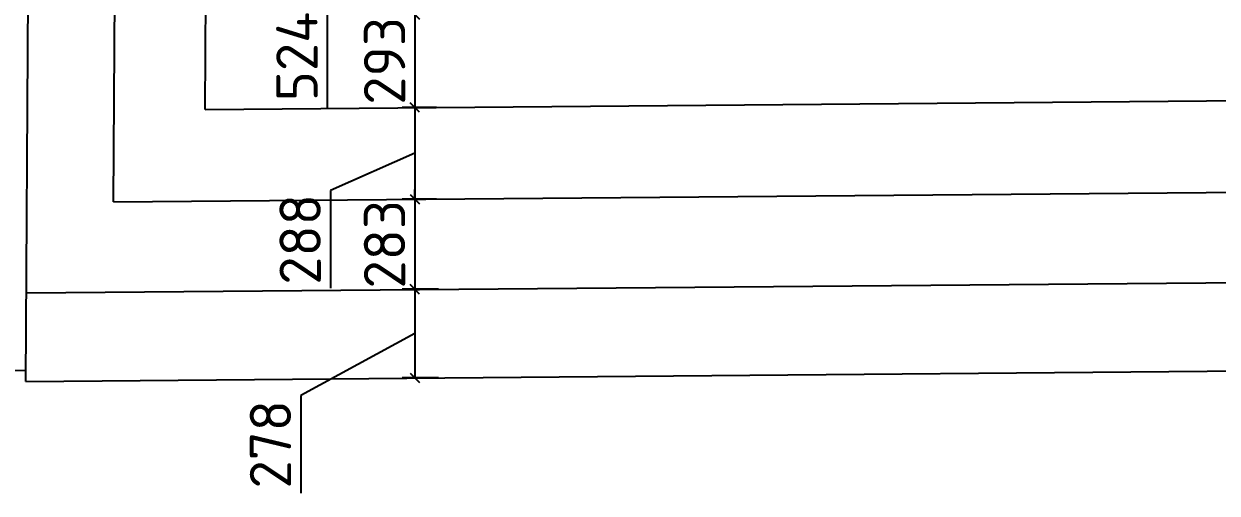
# Model space of a CAD drawing. Header units: millimetres. Extents: x 904915 to 1000606, y 1622718 to 1674089.
# Drawn here: x 930781 to 934531, y 1622718 to 1624193 of the extents above; entities that cross this region are included whole.
import ezdxf

# ---------------------------------------------------------------- set-up
doc = ezdxf.new("R2010")
doc.units = ezdxf.units.MM
doc.layers.add('Контур', color=7, linetype='Continuous')
doc.layers.add('Размеры', color=224, linetype='Continuous')
doc.styles.add('ISOCPEUR', font='isocpeur.ttf')
doc.dimstyles.new('GENPLAN 1000', dxfattribs={"dimscale": 10, "dimtxt": 13, "dimasz": 3, "dimexe": 4, "dimexo": 0, "dimgap": 3, "dimtad": 1, "dimdec": 0, "dimzin": 0, "dimtxsty": 'ISOCPEUR', "dimblk1": 'OBLIQUE', "dimblk2": 'OBLIQUE', "dimsah": 1, "dimcen": -1, "dimaunit": 1, "dimadec": 3, "dimazin": 0, "dimtfac": 0.75, "dimtdec": 0, "dimtix": 1, "dimtmove": 1, "dimatfit": 3, "dimfxl": 0, "dimtvp": 0.6, "dimarcsym": 0})

# ---------------------------------------------------------------- blocks, each defined once
blk = doc.blocks.new('_Oblique')
at = {"color": 0, "linetype": 'ByBlock', "lineweight": -2}
blk.add_line((-0.5, -0.5), (0.5, 0.5), dxfattribs=at)
blk = doc.blocks.new('*D439')
at = {"layer": 'Defpoints', "color": 0, "ltscale": 0.03}
for p in [(932104.1, 1624747.5), (932009.6, 1624223.1), (932051, 1624223.1)]:
    blk.add_point(p, dxfattribs=at)
at = {"layer": 'Размеры', "color": 0, "lineweight": -2, "ltscale": 0.03}
for p, q in [((932104.1, 1624747.5), (931969.6, 1624747.5)), ((932009.6, 1624747.5), (932009.6, 1624223.1)), ((932009.6, 1624485.3), (931734.2, 1624250.4)), ((931734.2, 1624250.4), (931734.2, 1623930.4)), ((932051, 1624223.1), (931969.6, 1624223.1))]:
    blk.add_line(p, q, dxfattribs=at)
at = {"layer": 'Размеры', "color": 0, "lineweight": -2, "ltscale": 0.03, "xscale": 30, "yscale": 30, "zscale": 30}
for p, rotation in [((932009.6, 1624747.5), 90), ((932009.6, 1624223.1), 270)]:
    blk.add_blockref('_Oblique', p, dxfattribs=dict(at, rotation=rotation))
at = {"layer": 'Размеры', "color": 0, "ltscale": 0.03, "insert": (931639.2, 1624090.4), "char_height": 130, "attachment_point": 5, "rotation": 90, "style": 'ISOCPEUR'}
blk.add_mtext('524', dxfattribs=at)
blk = doc.blocks.new('*D440')
at = {"layer": 'Defpoints', "color": 0, "ltscale": 0.03}
for p in [(932051, 1624223.1), (932009.6, 1623930.3), (932077.5, 1623930.3)]:
    blk.add_point(p, dxfattribs=at)
at = {"layer": 'Размеры', "color": 0, "lineweight": -2, "ltscale": 0.03}
for p, q in [((932009.6, 1624223.1), (932009.6, 1624253.1)), ((932051, 1624223.1), (931969.6, 1624223.1)), ((932009.6, 1624223.1), (932009.6, 1623930.3)), ((932077.5, 1623930.3), (931969.6, 1623930.3)), ((932009.6, 1623930.3), (932009.6, 1623900.3))]:
    blk.add_line(p, q, dxfattribs=at)
at = {"layer": 'Размеры', "color": 0, "lineweight": -2, "ltscale": 0.03, "xscale": 30, "yscale": 30, "zscale": 30}
for p, rotation in [((932009.6, 1624223.1), 270), ((932009.6, 1623930.3), 90)]:
    blk.add_blockref('_Oblique', p, dxfattribs=dict(at, rotation=rotation))
at = {"layer": 'Размеры', "color": 0, "ltscale": 0.03, "insert": (931914.6, 1624076.7), "char_height": 130, "attachment_point": 5, "rotation": 90, "style": 'ISOCPEUR'}
blk.add_mtext('293', dxfattribs=at)
blk = doc.blocks.new('*D441')
at = {"layer": 'Defpoints', "color": 0, "ltscale": 0.03}
for p in [(932077.5, 1623930.3), (932009.6, 1623641.9), (932077.5, 1623641.9)]:
    blk.add_point(p, dxfattribs=at)
at = {"layer": 'Размеры', "color": 0, "lineweight": -2, "ltscale": 0.03}
for p, q in [((932077.5, 1623930.3), (931969.6, 1623930.3)), ((932009.6, 1623930.3), (932009.6, 1623641.9)), ((932009.6, 1623786.1), (931744.3, 1623669.1)), ((931744.3, 1623669.1), (931744.3, 1623362.1)), ((932077.5, 1623641.9), (931969.6, 1623641.9))]:
    blk.add_line(p, q, dxfattribs=at)
at = {"layer": 'Размеры', "color": 0, "lineweight": -2, "ltscale": 0.03, "xscale": 30, "yscale": 30, "zscale": 30}
for p, rotation in [((932009.6, 1623930.3), 90), ((932009.6, 1623641.9), 270)]:
    blk.add_blockref('_Oblique', p, dxfattribs=dict(at, rotation=rotation))
at = {"layer": 'Размеры', "color": 0, "ltscale": 0.03, "insert": (931649.3, 1623515.6), "char_height": 130, "attachment_point": 5, "rotation": 90, "style": 'ISOCPEUR'}
blk.add_mtext('288', dxfattribs=at)
blk = doc.blocks.new('*D442')
at = {"layer": 'Defpoints', "color": 0, "ltscale": 0.03}
for p in [(932077.5, 1623641.9), (932009.6, 1623358.6), (932084.2, 1623358.6)]:
    blk.add_point(p, dxfattribs=at)
at = {"layer": 'Размеры', "color": 0, "lineweight": -2, "ltscale": 0.03}
for p, q in [((932009.6, 1623641.9), (932009.6, 1623671.9)), ((932077.5, 1623641.9), (931969.6, 1623641.9)), ((932009.6, 1623641.9), (932009.6, 1623358.6)), ((932084.2, 1623358.6), (931969.6, 1623358.6)), ((932009.6, 1623358.6), (932009.6, 1623328.6))]:
    blk.add_line(p, q, dxfattribs=at)
at = {"layer": 'Размеры', "color": 0, "lineweight": -2, "ltscale": 0.03, "xscale": 30, "yscale": 30, "zscale": 30}
for p, rotation in [((932009.6, 1623641.9), 270), ((932009.6, 1623358.6), 90)]:
    blk.add_blockref('_Oblique', p, dxfattribs=dict(at, rotation=rotation))
at = {"layer": 'Размеры', "color": 0, "ltscale": 0.03, "insert": (931914.6, 1623500.2), "char_height": 130, "attachment_point": 5, "rotation": 90, "style": 'ISOCPEUR'}
blk.add_mtext('283', dxfattribs=at)
blk = doc.blocks.new('*D443')
at = {"layer": 'Defpoints', "color": 0, "ltscale": 0.03}
for p in [(932084.2, 1623358.6), (932009.6, 1623080.3), (932084, 1623080.3)]:
    blk.add_point(p, dxfattribs=at)
at = {"layer": 'Размеры', "color": 0, "lineweight": -2, "ltscale": 0.03}
for p, q in [((932084.2, 1623358.6), (931969.6, 1623358.6)), ((932009.6, 1623358.6), (932009.6, 1623080.3)), ((932009.6, 1623219.4), (931651, 1623024.9)), ((932084, 1623080.3), (931969.6, 1623080.3)), ((931651, 1623024.9), (931651, 1622717.9))]:
    blk.add_line(p, q, dxfattribs=at)
at = {"layer": 'Размеры', "color": 0, "lineweight": -2, "ltscale": 0.03, "xscale": 30, "yscale": 30, "zscale": 30}
for p, rotation in [((932009.6, 1623358.6), 90), ((932009.6, 1623080.3), 270)]:
    blk.add_blockref('_Oblique', p, dxfattribs=dict(at, rotation=rotation))
at = {"layer": 'Размеры', "color": 0, "ltscale": 0.03, "insert": (931556, 1622871.4), "char_height": 130, "attachment_point": 5, "rotation": 90, "style": 'ISOCPEUR'}
blk.add_mtext('278', dxfattribs=at)

msp = doc.modelspace()

# ---------------------------------------------------------------- linework, layer by layer
at = {"layer": 'Контур', "color": 252, "ltscale": 15}
for p, q in [((931350.9, 1623924.1), (931368, 1626925.3)), ((930787.3, 1623069.2), (930797.4, 1624843.4)), ((931063.1, 1623633.2), (931070, 1624843.9)), ((931350.9, 1623924.1), (945179.5, 1624042.8)), ((931063.1, 1623633.2), (945476.2, 1623757)), ((930788.9, 1623347.4), (945769.9, 1623476.1)), ((930787.3, 1623069.2), (946053.2, 1623200.3)), ((929175, 1623090.5), (930787.5, 1623104.3))]:
    msp.add_line(p, q, dxfattribs=at)

# ---------------------------------------------------------------- dimensions: what is measured, and where the dimension line sits
at = {"layer": 'Размеры', "ltscale": 0.03}
for base, p1, p2, picture, middle in [((932009.6, 1624223.1), (932104.1, 1624747.5), (932051, 1624223.1), '*D439', (931734.2, 1624220.4)), ((932009.6, 1623641.9), (932077.5, 1623930.3), (932077.5, 1623641.9), '*D441', (931744.3, 1623639.1)), ((932009.6, 1623080.3), (932084.2, 1623358.6), (932084, 1623080.3), '*D443', (931651, 1622994.9))]:
    dim = msp.add_linear_dim(base=base, p1=p1, p2=p2, angle=90, dimstyle='GENPLAN 1000', dxfattribs=at)
    dim.commit()
    dim.dimension.update_dxf_attribs({"geometry": picture, "text_midpoint": middle, "dimtype": 160})
for base, p1, p2, picture, middle in [((932009.6, 1623930.3), (932051, 1624223.1), (932077.5, 1623930.3), '*D440', (931914.6, 1624076.7)), ((932009.6, 1623358.6), (932077.5, 1623641.9), (932084.2, 1623358.6), '*D442', (931914.6, 1623500.2))]:
    dim = msp.add_linear_dim(base=base, p1=p1, p2=p2, angle=90, dimstyle='GENPLAN 1000', dxfattribs=at)
    dim.commit()
    dim.dimension.update_dxf_attribs({"geometry": picture, "text_midpoint": middle})

doc.saveas('drawing.dxf')
